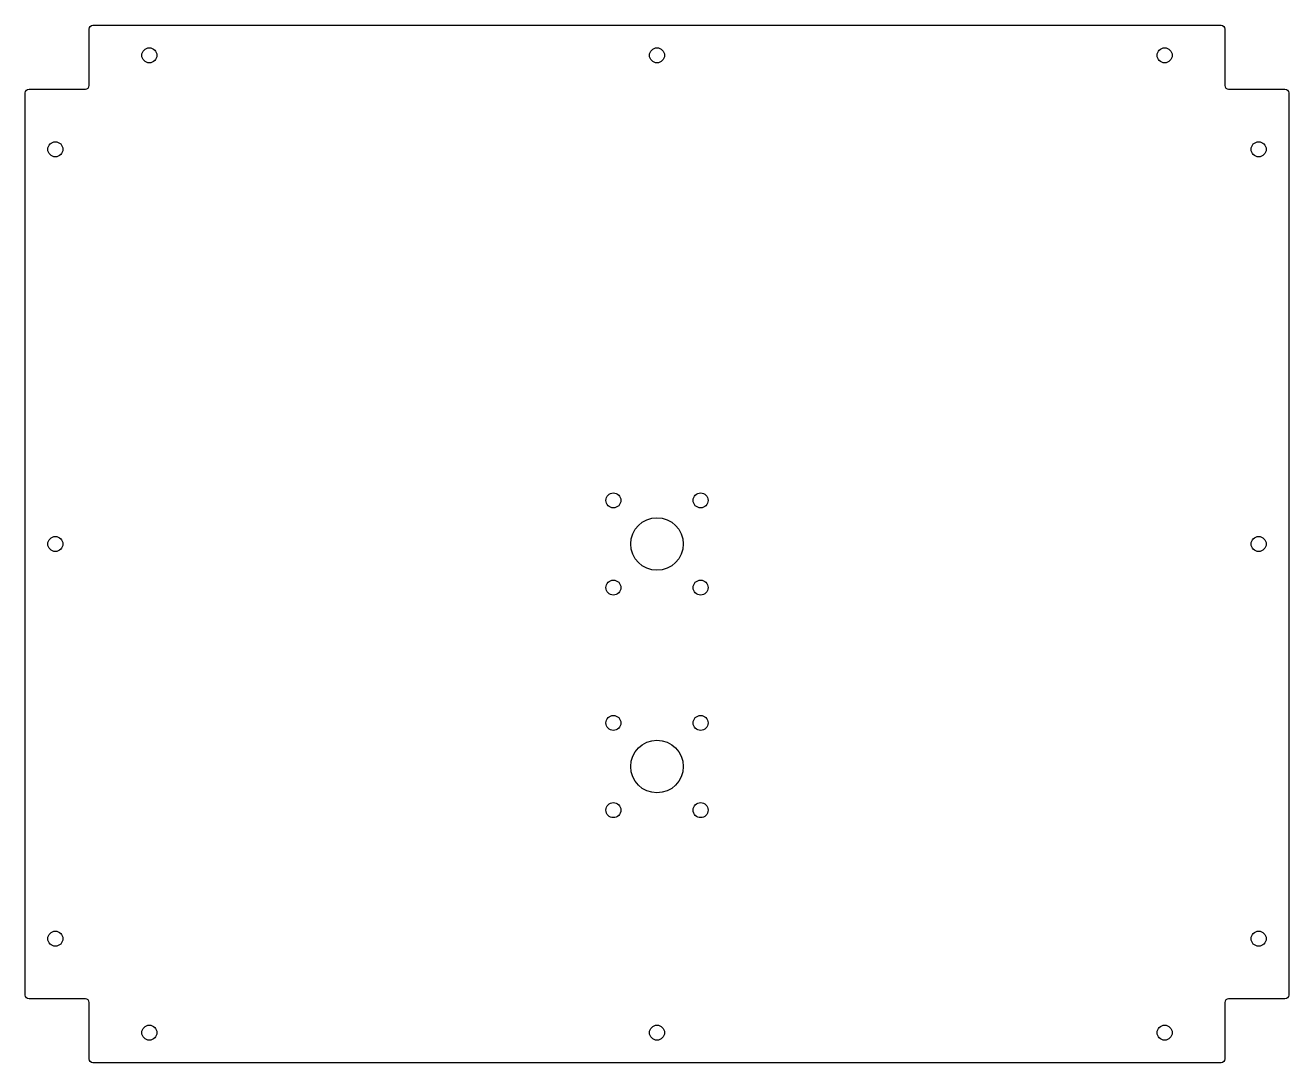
# Model space of a CAD drawing. Header units: millimetres. Extents: x 0 to 840, y 0 to 690.
import ezdxf

# ---------------------------------------------------------------- set-up
doc = ezdxf.new("R2010")
doc.units = ezdxf.units.MM
doc.layers.add('Default', color=18, linetype='Continuous', true_color=0x000000)

msp = doc.modelspace()

# ---------------------------------------------------------------- linework, layer by layer
at = {"layer": 'Default'}
for points in [[(45, 690), (795, 690)], [(42.5, 650), (42.5, 687.5)], [(797.5, 687.5), (797.5, 650)], [(2.5, 647.5), (40, 647.5)], [(800, 647.5), (837.5, 647.5)], [(0, 45), (0, 645)], [(840, 645), (840, 45)], [(40, 42.5), (2.5, 42.5)], [(837.5, 42.5), (800, 42.5)], [(42.5, 2.5), (42.5, 40)], [(797.5, 40), (797.5, 2.5)], [(795, 0), (45, 0)]]:
    msp.add_lwpolyline(points, dxfattribs=at)
for centre, radius in [((82.5, 670), 5), ((420, 670), 5), ((757.5, 670), 5), ((20, 607.5), 5), ((820, 607.5), 5), ((391, 374), 5), ((449, 374), 5), ((420, 345), 17.5), ((20, 345), 5), ((820, 345), 5), ((391, 316), 5), ((449, 316), 5), ((391, 226), 5), ((449, 226), 5), ((420, 197), 17.5), ((391, 168), 5), ((449, 168), 5), ((20, 82.5), 5), ((820, 82.5), 5), ((82.5, 20), 5), ((420, 20), 5), ((757.5, 20), 5)]:
    msp.add_circle(centre, radius, dxfattribs=at)
at = {"layer": 'Default', "extrusion": (0, 0, -1)}
for centre, start, end in [((-45, 687.5), 0, 90), ((-795, 687.5), 90, 180), ((-2.5, 645), 0, 90), ((-837.5, 645), 90, 180), ((-2.5, 45), 270, 0), ((-837.5, 45), 180, 270), ((-45, 2.5), 270, 360), ((-795, 2.5), 180, 270)]:
    msp.add_arc(centre, 2.5, start, end, dxfattribs=at)
at = {"layer": 'Default'}
for centre, start, end in [((40, 650), 270, 360), ((800, 650), 180, 270), ((40, 40), 0, 90), ((800, 40), 90, 180)]:
    msp.add_arc(centre, 2.5, start, end, dxfattribs=at)

doc.saveas('drawing.dxf')
